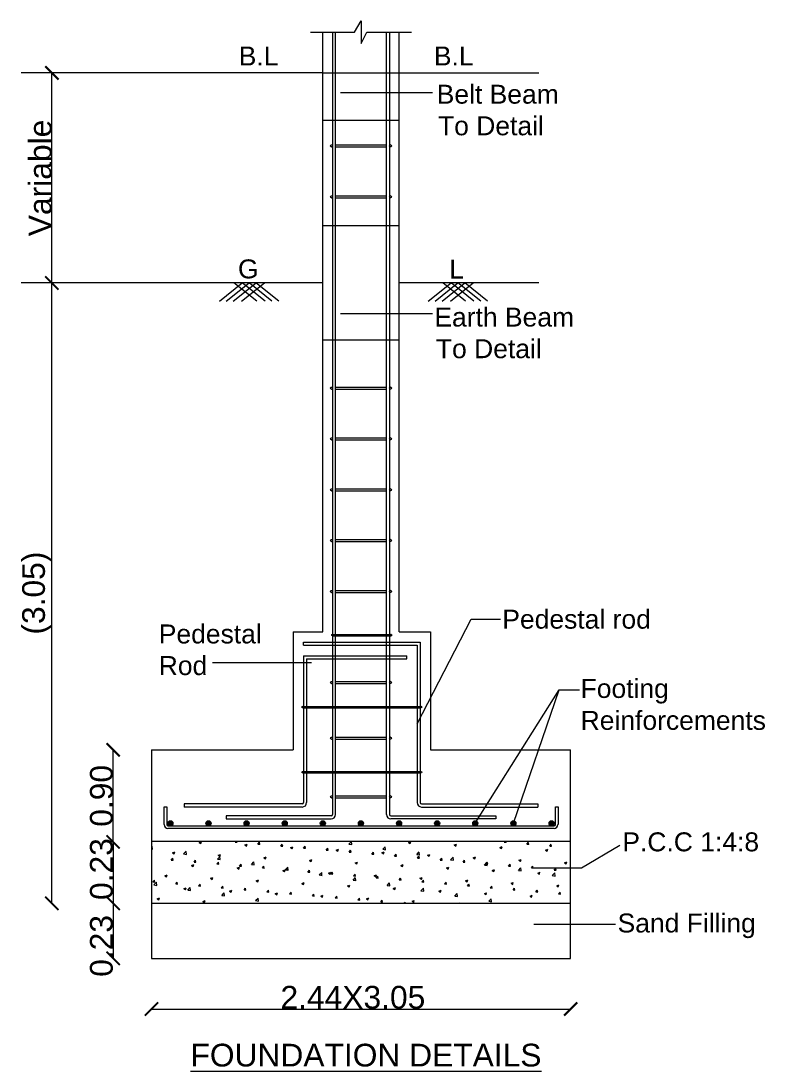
# Model space of a CAD drawing. Header units: metres. Extents: x -1560390 to -1560195, y 43232 to 43346.
# Drawn here: x -1560260.77 to -1560250.95, y 43319.57 to 43333.43 of the extents above; entities that cross this region are included whole.
import ezdxf

# ---------------------------------------------------------------- set-up
doc = ezdxf.new("R2010")
doc.units = ezdxf.units.M
doc.header["$LTSCALE"] = 750
doc.header["$MEASUREMENT"] = 0
doc.linetypes.add('HIDDENX2', pattern=[0.75, 0.5, -0.25])
doc.layers.get('0').update_dxf_attribs({"lineweight": 5})
doc.styles.get("Standard").update_dxf_attribs({"font": 'arial.ttf'})

# ---------------------------------------------------------------- blocks, each defined once
blk = doc.blocks.new('_ArchTick')
at = {"color": 0, "linetype": 'ByBlock', "const_width": 0.15}
blk.add_lwpolyline([(-0.5, -0.5), (0.5, 0.5)], dxfattribs=at)
blk = doc.blocks.new('FOUN')
h = blk.add_hatch(color=256)
edge = h.paths.add_edge_path()
edge.add_arc((2945.722, -2965.885), 0.0335, 0, 360)
h = blk.add_hatch(color=256)
edge = h.paths.add_edge_path()
edge.add_arc((2946.225, -2965.885), 0.0335, 0, 360)
h = blk.add_hatch(color=256)
edge = h.paths.add_edge_path()
edge.add_arc((2946.728, -2965.885), 0.0335, 0, 360)
h = blk.add_hatch(color=256)
edge = h.paths.add_edge_path()
edge.add_arc((2947.231, -2965.885), 0.0335, 0, 360)
h = blk.add_hatch(color=256)
edge = h.paths.add_edge_path()
edge.add_arc((2947.734, -2965.885), 0.0335, 0, 360)
h = blk.add_hatch(color=256)
edge = h.paths.add_edge_path()
edge.add_arc((2948.237, -2965.885), 0.0335, 0, 360)
h = blk.add_hatch(color=256)
edge = h.paths.add_edge_path()
edge.add_arc((2948.74, -2965.885), 0.0335, 0, 360)
h = blk.add_hatch(color=256)
edge = h.paths.add_edge_path()
edge.add_arc((2949.243, -2965.885), 0.0335, 0, 360)
h = blk.add_hatch(color=256)
edge = h.paths.add_edge_path()
edge.add_arc((2949.746, -2965.885), 0.0335, 0, 360)
h = blk.add_hatch(color=256)
edge = h.paths.add_edge_path()
edge.add_arc((2950.25, -2965.885), 0.0335, 0, 360)
h = blk.add_hatch(color=256)
edge = h.paths.add_edge_path()
edge.add_arc((2950.753, -2965.885), 0.0335, 0, 360)
for p, q in [((2948.151, -2955.447), (2948.238, -2955.299)), ((2948.238, -2955.299), (2948.238, -2955.594)), ((2947.571, -2955.447), (2948.151, -2955.447)), ((2947.735, -2963.36), (2947.735, -2955.447)), ((2948.238, -2955.594), (2948.316, -2955.447)), ((2948.316, -2955.447), (2948.904, -2955.447)), ((2948.74, -2963.36), (2948.74, -2955.447)), ((2944.158, -2958.756), (2944.158, -2955.984)), ((2947.848, -2956.935), (2947.861, -2956.935)), ((2947.901, -2956.935), (2948.574, -2956.935)), ((2948.627, -2956.935), (2948.614, -2956.935)), ((2947.848, -2956.961), (2947.861, -2956.961)), ((2947.901, -2956.961), (2948.574, -2956.961)), ((2948.627, -2956.961), (2948.614, -2956.961)), ((2947.848, -2957.605), (2947.861, -2957.605)), ((2947.848, -2957.632), (2947.861, -2957.632)), ((2947.901, -2957.605), (2948.574, -2957.605)), ((2947.901, -2957.632), (2948.574, -2957.632)), ((2948.627, -2957.605), (2948.614, -2957.605)), ((2948.627, -2957.632), (2948.614, -2957.632)), ((2944.158, -2966.941), (2944.158, -2958.756)), ((2946.37, -2958.995), (2946.671, -2958.756)), ((2946.46, -2958.995), (2946.761, -2958.756)), ((2946.551, -2958.995), (2946.852, -2958.756)), ((2946.861, -2958.995), (2946.56, -2958.756)), ((2946.661, -2958.995), (2946.962, -2958.756)), ((2946.972, -2958.995), (2946.67, -2958.756)), ((2947.062, -2958.995), (2946.761, -2958.756)), ((2947.153, -2958.995), (2946.851, -2958.756)), ((2949.126, -2958.995), (2949.427, -2958.756)), ((2949.216, -2958.995), (2949.518, -2958.756)), ((2949.307, -2958.995), (2949.608, -2958.756)), ((2949.618, -2958.995), (2949.317, -2958.756)), ((2949.418, -2958.995), (2949.719, -2958.756)), ((2949.728, -2958.995), (2949.427, -2958.756)), ((2949.819, -2958.995), (2949.518, -2958.756)), ((2949.909, -2958.995), (2949.608, -2958.756)), ((2947.848, -2960.129), (2947.861, -2960.129)), ((2947.901, -2960.129), (2948.574, -2960.129)), ((2948.627, -2960.129), (2948.614, -2960.129)), ((2947.848, -2960.156), (2947.861, -2960.156)), ((2947.901, -2960.156), (2948.574, -2960.156)), ((2948.627, -2960.156), (2948.614, -2960.156)), ((2947.848, -2960.8), (2947.861, -2960.8)), ((2947.901, -2960.8), (2948.574, -2960.8)), ((2948.627, -2960.8), (2948.614, -2960.8)), ((2947.848, -2960.827), (2947.861, -2960.827)), ((2947.901, -2960.827), (2948.574, -2960.827)), ((2948.627, -2960.827), (2948.614, -2960.827)), ((2947.848, -2961.47), (2947.861, -2961.47)), ((2947.848, -2961.497), (2947.861, -2961.497)), ((2947.901, -2961.47), (2948.574, -2961.47)), ((2947.901, -2961.497), (2948.574, -2961.497)), ((2948.627, -2961.47), (2948.614, -2961.47)), ((2948.627, -2961.497), (2948.614, -2961.497)), ((2947.848, -2962.141), (2947.861, -2962.141)), ((2947.848, -2962.168), (2947.861, -2962.168)), ((2947.901, -2962.141), (2948.574, -2962.141)), ((2947.901, -2962.168), (2948.574, -2962.168)), ((2948.627, -2962.141), (2948.614, -2962.141)), ((2948.627, -2962.168), (2948.614, -2962.168)), ((2947.848, -2962.812), (2947.861, -2962.812)), ((2947.848, -2962.839), (2947.861, -2962.839)), ((2947.901, -2962.812), (2948.574, -2962.812)), ((2947.901, -2962.839), (2948.574, -2962.839)), ((2948.627, -2962.812), (2948.614, -2962.812)), ((2948.627, -2962.839), (2948.614, -2962.839)), ((2947.584, -2963.767), (2946.277, -2963.767)), ((2947.848, -2964.013), (2947.861, -2964.013)), ((2947.848, -2964.04), (2947.861, -2964.04)), ((2947.901, -2964.013), (2948.574, -2964.013)), ((2947.901, -2964.04), (2948.574, -2964.04)), ((2948.627, -2964.013), (2948.614, -2964.013)), ((2948.627, -2964.04), (2948.614, -2964.04)), ((2947.848, -2964.748), (2947.861, -2964.748)), ((2947.848, -2964.775), (2947.861, -2964.775)), ((2947.901, -2964.748), (2948.574, -2964.748)), ((2947.901, -2964.775), (2948.574, -2964.775)), ((2948.627, -2964.748), (2948.614, -2964.748)), ((2948.627, -2964.775), (2948.614, -2964.775)), ((2944.966, -2966.131), (2944.966, -2964.916)), ((2945.473, -2964.916), (2945.473, -2967.667)), ((2945.473, -2964.916), (2947.342, -2964.916)), ((2949.155, -2964.916), (2951.005, -2964.916)), ((2951.005, -2967.667), (2951.005, -2964.916)), ((2947.848, -2965.523), (2947.861, -2965.523)), ((2947.901, -2965.523), (2948.574, -2965.523)), ((2948.627, -2965.523), (2948.614, -2965.523)), ((2947.848, -2965.55), (2947.861, -2965.55)), ((2947.901, -2965.55), (2948.574, -2965.55)), ((2948.627, -2965.55), (2948.614, -2965.55)), ((2944.966, -2966.131), (2944.966, -2966.941)), ((2945.473, -2966.12), (2951.005, -2966.12)), ((2945.473, -2966.195), (2945.482, -2966.186)), ((2945.473, -2966.224), (2945.486, -2966.226)), ((2945.486, -2966.226), (2945.482, -2966.187)), ((2946.104, -2966.138), (2946.133, -2966.127)), ((2946.104, -2966.138), (2946.125, -2966.152)), ((2946.124, -2966.153), (2946.133, -2966.127)), ((2946.578, -2966.133), (2946.589, -2966.12)), ((2946.578, -2966.133), (2946.603, -2966.135)), ((2946.603, -2966.136), (2946.6, -2966.12)), ((2946.706, -2966.171), (2946.736, -2966.16)), ((2946.706, -2966.171), (2946.727, -2966.186)), ((2946.727, -2966.186), (2946.735, -2966.161)), ((2946.878, -2966.16), (2946.899, -2966.135)), ((2946.878, -2966.16), (2946.903, -2966.162)), ((2946.903, -2966.163), (2946.898, -2966.136)), ((2947.179, -2966.186), (2947.199, -2966.162)), ((2947.179, -2966.186), (2947.204, -2966.188)), ((2947.204, -2966.189), (2947.199, -2966.163)), ((2947.309, -2966.205), (2947.338, -2966.194)), ((2947.309, -2966.205), (2947.329, -2966.219)), ((2947.329, -2966.22), (2947.338, -2966.195)), ((2947.48, -2966.212), (2947.5, -2966.188)), ((2947.48, -2966.212), (2947.505, -2966.214)), ((2947.505, -2966.215), (2947.5, -2966.189)), ((2947.78, -2966.238), (2947.801, -2966.214)), ((2947.805, -2966.241), (2947.8, -2966.215)), ((2948.078, -2966.159), (2948.111, -2966.125)), ((2948.078, -2966.159), (2948.115, -2966.164)), ((2948.115, -2966.165), (2948.111, -2966.125)), ((2948.525, -2966.228), (2948.558, -2966.194)), ((2948.563, -2966.234), (2948.558, -2966.195)), ((2948.866, -2966.137), (2948.895, -2966.126)), ((2948.866, -2966.137), (2948.887, -2966.151)), ((2948.887, -2966.152), (2948.895, -2966.126)), ((2949.468, -2966.171), (2949.498, -2966.159)), ((2949.468, -2966.171), (2949.489, -2966.185)), ((2949.489, -2966.185), (2949.498, -2966.16)), ((2950.071, -2966.204), (2950.1, -2966.193)), ((2950.071, -2966.204), (2950.092, -2966.218)), ((2950.092, -2966.219), (2950.1, -2966.194)), ((2950.128, -2966.134), (2950.139, -2966.12)), ((2950.128, -2966.134), (2950.153, -2966.136)), ((2950.153, -2966.137), (2950.15, -2966.12)), ((2950.428, -2966.16), (2950.449, -2966.136)), ((2950.428, -2966.16), (2950.454, -2966.162)), ((2950.453, -2966.163), (2950.449, -2966.137)), ((2950.673, -2966.238), (2950.703, -2966.226)), ((2950.729, -2966.186), (2950.749, -2966.162)), ((2950.729, -2966.186), (2950.754, -2966.188)), ((2950.754, -2966.189), (2950.749, -2966.163)), ((2945.734, -2966.37), (2945.754, -2966.346)), ((2945.751, -2966.273), (2945.781, -2966.262)), ((2945.751, -2966.273), (2945.772, -2966.287)), ((2945.759, -2966.373), (2945.754, -2966.346)), ((2945.772, -2966.288), (2945.781, -2966.263)), ((2945.897, -2966.289), (2945.929, -2966.255)), ((2945.897, -2966.289), (2945.934, -2966.295)), ((2945.934, -2966.296), (2945.929, -2966.256)), ((2946.344, -2966.359), (2946.377, -2966.325)), ((2946.344, -2966.359), (2946.381, -2966.365)), ((2946.354, -2966.307), (2946.383, -2966.295)), ((2946.354, -2966.307), (2946.375, -2966.321)), ((2946.375, -2966.322), (2946.383, -2966.296)), ((2946.381, -2966.365), (2946.376, -2966.325)), ((2946.956, -2966.34), (2946.986, -2966.329)), ((2946.956, -2966.34), (2946.977, -2966.354)), ((2946.977, -2966.355), (2946.986, -2966.33)), ((2947.559, -2966.374), (2947.588, -2966.363)), ((2947.58, -2966.389), (2947.588, -2966.363)), ((2947.78, -2966.238), (2947.805, -2966.241)), ((2947.911, -2966.239), (2947.94, -2966.227)), ((2947.911, -2966.239), (2947.932, -2966.253)), ((2947.932, -2966.253), (2947.94, -2966.228)), ((2948.081, -2966.265), (2948.101, -2966.241)), ((2948.081, -2966.265), (2948.106, -2966.267)), ((2948.106, -2966.268), (2948.101, -2966.241)), ((2948.382, -2966.291), (2948.402, -2966.267)), ((2948.382, -2966.291), (2948.407, -2966.293)), ((2948.407, -2966.294), (2948.402, -2966.268)), ((2948.514, -2966.272), (2948.543, -2966.261)), ((2948.514, -2966.272), (2948.534, -2966.286)), ((2948.525, -2966.228), (2948.563, -2966.234)), ((2948.534, -2966.287), (2948.543, -2966.262)), ((2948.682, -2966.317), (2948.703, -2966.293)), ((2948.682, -2966.317), (2948.708, -2966.32)), ((2948.707, -2966.32), (2948.703, -2966.294)), ((2948.973, -2966.297), (2949.006, -2966.263)), ((2948.973, -2966.297), (2949.01, -2966.303)), ((2948.983, -2966.344), (2949.003, -2966.32)), ((2948.983, -2966.344), (2949.008, -2966.346)), ((2949.008, -2966.347), (2949.003, -2966.32)), ((2949.01, -2966.304), (2949.005, -2966.264)), ((2949.116, -2966.306), (2949.145, -2966.295)), ((2949.116, -2966.306), (2949.137, -2966.32)), ((2949.137, -2966.321), (2949.145, -2966.295)), ((2949.284, -2966.37), (2949.304, -2966.346)), ((2949.309, -2966.373), (2949.304, -2966.347)), ((2949.42, -2966.367), (2949.453, -2966.333)), ((2949.457, -2966.373), (2949.453, -2966.333)), ((2949.719, -2966.339), (2949.748, -2966.328)), ((2949.719, -2966.339), (2949.739, -2966.353)), ((2949.739, -2966.354), (2949.748, -2966.329)), ((2950.321, -2966.373), (2950.35, -2966.362)), ((2950.342, -2966.388), (2950.35, -2966.362)), ((2950.673, -2966.238), (2950.694, -2966.252)), ((2950.694, -2966.253), (2950.702, -2966.227)), ((2945.734, -2966.37), (2945.759, -2966.372)), ((2946.002, -2966.442), (2946.031, -2966.431)), ((2946.002, -2966.442), (2946.023, -2966.456)), ((2946.022, -2966.457), (2946.031, -2966.431)), ((2946.034, -2966.396), (2946.055, -2966.372)), ((2946.034, -2966.396), (2946.059, -2966.398)), ((2946.059, -2966.399), (2946.055, -2966.373)), ((2946.335, -2966.422), (2946.355, -2966.398)), ((2946.335, -2966.422), (2946.36, -2966.424)), ((2946.36, -2966.425), (2946.355, -2966.399)), ((2946.604, -2966.475), (2946.634, -2966.464)), ((2946.604, -2966.475), (2946.625, -2966.49)), ((2946.625, -2966.49), (2946.633, -2966.465)), ((2946.636, -2966.449), (2946.656, -2966.425)), ((2946.636, -2966.449), (2946.661, -2966.451)), ((2946.661, -2966.452), (2946.656, -2966.425)), ((2946.791, -2966.428), (2946.824, -2966.394)), ((2946.791, -2966.428), (2946.829, -2966.434)), ((2946.829, -2966.435), (2946.824, -2966.395)), ((2946.937, -2966.475), (2946.957, -2966.451)), ((2946.937, -2966.475), (2946.962, -2966.477)), ((2946.961, -2966.478), (2946.957, -2966.452)), ((2947.207, -2966.509), (2947.236, -2966.498)), ((2947.227, -2966.524), (2947.236, -2966.499)), ((2947.237, -2966.501), (2947.257, -2966.477)), ((2947.237, -2966.501), (2947.262, -2966.503)), ((2947.239, -2966.498), (2947.271, -2966.464)), ((2947.239, -2966.498), (2947.276, -2966.503)), ((2947.262, -2966.504), (2947.257, -2966.478)), ((2947.276, -2966.504), (2947.271, -2966.464)), ((2947.538, -2966.528), (2947.558, -2966.503)), ((2947.559, -2966.374), (2947.58, -2966.388)), ((2948.161, -2966.407), (2948.191, -2966.396)), ((2948.161, -2966.407), (2948.182, -2966.421)), ((2948.182, -2966.422), (2948.191, -2966.397)), ((2948.764, -2966.441), (2948.793, -2966.43)), ((2948.764, -2966.441), (2948.785, -2966.455)), ((2948.785, -2966.456), (2948.793, -2966.43)), ((2949.284, -2966.37), (2949.309, -2966.372)), ((2949.366, -2966.475), (2949.396, -2966.463)), ((2949.366, -2966.475), (2949.387, -2966.489)), ((2949.387, -2966.489), (2949.396, -2966.464)), ((2949.42, -2966.367), (2949.458, -2966.373)), ((2949.585, -2966.396), (2949.605, -2966.372)), ((2949.585, -2966.396), (2949.61, -2966.399)), ((2949.609, -2966.399), (2949.605, -2966.373)), ((2949.868, -2966.436), (2949.9, -2966.402)), ((2949.868, -2966.436), (2949.905, -2966.442)), ((2949.885, -2966.423), (2949.905, -2966.399)), ((2949.885, -2966.423), (2949.91, -2966.425)), ((2949.905, -2966.443), (2949.9, -2966.403)), ((2949.91, -2966.426), (2949.905, -2966.399)), ((2949.969, -2966.508), (2949.998, -2966.497)), ((2949.99, -2966.523), (2949.998, -2966.498)), ((2950.186, -2966.449), (2950.206, -2966.425)), ((2950.186, -2966.449), (2950.211, -2966.451)), ((2950.211, -2966.452), (2950.206, -2966.426)), ((2950.315, -2966.506), (2950.348, -2966.471)), ((2950.321, -2966.373), (2950.342, -2966.387)), ((2950.352, -2966.512), (2950.348, -2966.472)), ((2950.487, -2966.475), (2950.507, -2966.451)), ((2950.487, -2966.475), (2950.512, -2966.477)), ((2950.512, -2966.478), (2950.507, -2966.452)), ((2950.787, -2966.502), (2950.808, -2966.477)), ((2950.787, -2966.502), (2950.812, -2966.504)), ((2950.812, -2966.505), (2950.807, -2966.478)), ((2950.924, -2966.406), (2950.953, -2966.395)), ((2950.924, -2966.406), (2950.944, -2966.421)), ((2950.944, -2966.421), (2950.953, -2966.396)), ((2945.491, -2966.659), (2945.511, -2966.635)), ((2945.516, -2966.662), (2945.511, -2966.635)), ((2945.649, -2966.577), (2945.679, -2966.566)), ((2945.649, -2966.577), (2945.67, -2966.591)), ((2945.67, -2966.592), (2945.679, -2966.567)), ((2946.252, -2966.611), (2946.281, -2966.599)), ((2946.252, -2966.611), (2946.273, -2966.625)), ((2946.273, -2966.626), (2946.281, -2966.6)), ((2946.854, -2966.644), (2946.884, -2966.633)), ((2946.875, -2966.659), (2946.884, -2966.634)), ((2947.207, -2966.509), (2947.227, -2966.523)), ((2947.538, -2966.528), (2947.563, -2966.53)), ((2947.563, -2966.53), (2947.558, -2966.504)), ((2947.686, -2966.567), (2947.719, -2966.533)), ((2947.686, -2966.567), (2947.724, -2966.573)), ((2947.723, -2966.573), (2947.719, -2966.534)), ((2947.809, -2966.543), (2947.838, -2966.531)), ((2947.809, -2966.543), (2947.83, -2966.557)), ((2947.83, -2966.557), (2947.838, -2966.532)), ((2947.839, -2966.554), (2947.859, -2966.53)), ((2947.839, -2966.554), (2947.864, -2966.556)), ((2947.864, -2966.557), (2947.859, -2966.531)), ((2948.134, -2966.636), (2948.166, -2966.602)), ((2948.134, -2966.636), (2948.171, -2966.642)), ((2948.139, -2966.58), (2948.159, -2966.556)), ((2948.139, -2966.58), (2948.164, -2966.582)), ((2948.164, -2966.583), (2948.159, -2966.557)), ((2948.171, -2966.643), (2948.166, -2966.603)), ((2948.412, -2966.576), (2948.441, -2966.565)), ((2948.412, -2966.576), (2948.432, -2966.59)), ((2948.432, -2966.591), (2948.441, -2966.566)), ((2948.44, -2966.606), (2948.46, -2966.582)), ((2948.44, -2966.606), (2948.465, -2966.609)), ((2948.465, -2966.609), (2948.46, -2966.583)), ((2948.741, -2966.633), (2948.761, -2966.609)), ((2948.741, -2966.633), (2948.766, -2966.635)), ((2948.766, -2966.636), (2948.761, -2966.609)), ((2949.014, -2966.61), (2949.043, -2966.599)), ((2949.014, -2966.61), (2949.035, -2966.624)), ((2949.035, -2966.625), (2949.043, -2966.599)), ((2949.041, -2966.659), (2949.062, -2966.635)), ((2949.066, -2966.662), (2949.061, -2966.636)), ((2949.617, -2966.643), (2949.646, -2966.632)), ((2949.637, -2966.658), (2949.646, -2966.633)), ((2949.969, -2966.508), (2949.99, -2966.522)), ((2950.315, -2966.506), (2950.352, -2966.511)), ((2950.571, -2966.542), (2950.601, -2966.53)), ((2950.571, -2966.542), (2950.592, -2966.556)), ((2950.592, -2966.557), (2950.6, -2966.531)), ((2950.763, -2966.575), (2950.795, -2966.541)), ((2950.763, -2966.575), (2950.8, -2966.581)), ((2950.8, -2966.581), (2950.795, -2966.541)), ((2945.491, -2966.659), (2945.516, -2966.661)), ((2945.505, -2966.698), (2945.537, -2966.664)), ((2945.505, -2966.698), (2945.542, -2966.704)), ((2945.542, -2966.704), (2945.537, -2966.664)), ((2945.792, -2966.685), (2945.812, -2966.661)), ((2945.792, -2966.685), (2945.817, -2966.687)), ((2945.817, -2966.688), (2945.812, -2966.662)), ((2945.9, -2966.746), (2945.929, -2966.735)), ((2945.9, -2966.746), (2945.921, -2966.76)), ((2945.92, -2966.761), (2945.929, -2966.735)), ((2945.952, -2966.767), (2945.985, -2966.733)), ((2945.952, -2966.767), (2945.989, -2966.773)), ((2945.989, -2966.774), (2945.985, -2966.734)), ((2946.093, -2966.711), (2946.113, -2966.687)), ((2946.093, -2966.711), (2946.118, -2966.714)), ((2946.118, -2966.714), (2946.113, -2966.688)), ((2946.393, -2966.738), (2946.413, -2966.714)), ((2946.393, -2966.738), (2946.418, -2966.74)), ((2946.418, -2966.741), (2946.413, -2966.714)), ((2946.502, -2966.779), (2946.532, -2966.768)), ((2946.502, -2966.779), (2946.523, -2966.794)), ((2946.523, -2966.794), (2946.531, -2966.769)), ((2946.694, -2966.764), (2946.714, -2966.74)), ((2946.694, -2966.764), (2946.719, -2966.766)), ((2946.719, -2966.767), (2946.714, -2966.741)), ((2946.854, -2966.644), (2946.875, -2966.658)), ((2946.995, -2966.79), (2947.015, -2966.766)), ((2947.02, -2966.793), (2947.015, -2966.767)), ((2947.457, -2966.678), (2947.486, -2966.667)), ((2947.457, -2966.678), (2947.478, -2966.692)), ((2947.478, -2966.693), (2947.486, -2966.667)), ((2948.059, -2966.711), (2948.089, -2966.7)), ((2948.059, -2966.711), (2948.08, -2966.725)), ((2948.08, -2966.726), (2948.089, -2966.701)), ((2948.581, -2966.706), (2948.614, -2966.672)), ((2948.581, -2966.706), (2948.618, -2966.712)), ((2948.618, -2966.712), (2948.614, -2966.672)), ((2948.662, -2966.745), (2948.691, -2966.734)), ((2948.662, -2966.745), (2948.683, -2966.759)), ((2948.683, -2966.76), (2948.691, -2966.734)), ((2949.028, -2966.775), (2949.061, -2966.741)), ((2949.028, -2966.775), (2949.066, -2966.781)), ((2949.041, -2966.659), (2949.066, -2966.661)), ((2949.066, -2966.782), (2949.061, -2966.742)), ((2949.264, -2966.779), (2949.294, -2966.767)), ((2949.264, -2966.779), (2949.285, -2966.793)), ((2949.285, -2966.793), (2949.294, -2966.768)), ((2949.342, -2966.685), (2949.362, -2966.661)), ((2949.342, -2966.685), (2949.367, -2966.688)), ((2949.367, -2966.688), (2949.362, -2966.662)), ((2949.617, -2966.643), (2949.637, -2966.657)), ((2949.643, -2966.712), (2949.663, -2966.688)), ((2949.643, -2966.712), (2949.668, -2966.714)), ((2949.668, -2966.715), (2949.663, -2966.688)), ((2949.943, -2966.738), (2949.964, -2966.714)), ((2949.943, -2966.738), (2949.968, -2966.74)), ((2949.968, -2966.741), (2949.964, -2966.715)), ((2950.219, -2966.677), (2950.248, -2966.666)), ((2950.219, -2966.677), (2950.24, -2966.691)), ((2950.24, -2966.692), (2950.248, -2966.666)), ((2950.244, -2966.764), (2950.264, -2966.74)), ((2950.244, -2966.764), (2950.269, -2966.766)), ((2950.269, -2966.767), (2950.264, -2966.741)), ((2950.545, -2966.791), (2950.565, -2966.767)), ((2950.57, -2966.794), (2950.565, -2966.767)), ((2950.822, -2966.71), (2950.851, -2966.699)), ((2950.822, -2966.71), (2950.842, -2966.725)), ((2950.842, -2966.725), (2950.851, -2966.7)), ((2945.547, -2966.881), (2945.577, -2966.87)), ((2945.547, -2966.881), (2945.568, -2966.895)), ((2945.568, -2966.896), (2945.577, -2966.871)), ((2946.15, -2966.915), (2946.179, -2966.903)), ((2946.15, -2966.915), (2946.171, -2966.929)), ((2946.171, -2966.93), (2946.179, -2966.904)), ((2946.4, -2966.837), (2946.432, -2966.803)), ((2946.4, -2966.837), (2946.437, -2966.842)), ((2946.437, -2966.843), (2946.432, -2966.803)), ((2946.847, -2966.906), (2946.88, -2966.872)), ((2946.847, -2966.906), (2946.884, -2966.912)), ((2946.884, -2966.912), (2946.879, -2966.873)), ((2946.995, -2966.79), (2947.02, -2966.792)), ((2947.105, -2966.813), (2947.134, -2966.802)), ((2947.105, -2966.813), (2947.125, -2966.827)), ((2947.125, -2966.828), (2947.134, -2966.803)), ((2947.295, -2966.817), (2947.316, -2966.792)), ((2947.295, -2966.817), (2947.32, -2966.819)), ((2947.32, -2966.82), (2947.315, -2966.793)), ((2947.596, -2966.843), (2947.616, -2966.819)), ((2947.596, -2966.843), (2947.621, -2966.845)), ((2947.621, -2966.846), (2947.616, -2966.82)), ((2947.707, -2966.847), (2947.736, -2966.835)), ((2947.707, -2966.847), (2947.728, -2966.861)), ((2947.728, -2966.861), (2947.736, -2966.836)), ((2947.897, -2966.869), (2947.917, -2966.845)), ((2947.897, -2966.869), (2947.922, -2966.871)), ((2947.922, -2966.872), (2947.917, -2966.846)), ((2948.197, -2966.895), (2948.218, -2966.871)), ((2948.197, -2966.895), (2948.222, -2966.898)), ((2948.222, -2966.898), (2948.218, -2966.872)), ((2948.31, -2966.88), (2948.339, -2966.869)), ((2948.31, -2966.88), (2948.33, -2966.894)), ((2948.33, -2966.895), (2948.339, -2966.87)), ((2948.498, -2966.922), (2948.518, -2966.898)), ((2948.523, -2966.925), (2948.518, -2966.898)), ((2948.912, -2966.914), (2948.941, -2966.903)), ((2948.912, -2966.914), (2948.933, -2966.928)), ((2948.933, -2966.929), (2948.941, -2966.903)), ((2949.476, -2966.845), (2949.509, -2966.81)), ((2949.476, -2966.845), (2949.513, -2966.85)), ((2949.513, -2966.851), (2949.508, -2966.811)), ((2949.867, -2966.812), (2949.896, -2966.801)), ((2949.867, -2966.812), (2949.888, -2966.826)), ((2949.888, -2966.827), (2949.896, -2966.802)), ((2949.923, -2966.914), (2949.956, -2966.88)), ((2949.923, -2966.914), (2949.961, -2966.92)), ((2949.96, -2966.92), (2949.956, -2966.88)), ((2950.469, -2966.846), (2950.499, -2966.834)), ((2950.469, -2966.846), (2950.49, -2966.86)), ((2950.49, -2966.861), (2950.498, -2966.835)), ((2950.545, -2966.791), (2950.57, -2966.793)), ((2950.846, -2966.817), (2950.866, -2966.793)), ((2950.846, -2966.817), (2950.871, -2966.819)), ((2950.87, -2966.82), (2950.866, -2966.794)), ((2944.966, -2966.941), (2944.966, -2967.667)), ((2945.473, -2966.941), (2951.005, -2966.941)), ((2946.772, -2966.941), (2946.782, -2966.937)), ((2946.781, -2966.941), (2946.782, -2966.938)), ((2948.498, -2966.922), (2948.523, -2966.924)), ((2948.805, -2966.941), (2948.819, -2966.924)), ((2948.822, -2966.941), (2948.819, -2966.925)), ((2949.532, -2966.941), (2949.544, -2966.936)), ((2949.542, -2966.941), (2949.544, -2966.937)), ((2945.473, -2967.667), (2951.005, -2967.667)), ((2945.472, -2968.336), (2951.005, -2968.336))]:
    blk.add_line(p, q)
at = {"lineweight": 0}
for p, q in [((2947.861, -2955.447), (2947.861, -2965.771)), ((2947.901, -2965.771), (2947.901, -2955.447)), ((2948.574, -2965.771), (2948.574, -2955.447)), ((2948.614, -2955.447), (2948.614, -2965.771)), ((2945.639, -2965.902), (2945.639, -2965.667)), ((2945.639, -2965.667), (2945.673, -2965.667)), ((2945.673, -2965.667), (2945.673, -2965.902)), ((2950.804, -2965.902), (2950.804, -2965.667)), ((2950.804, -2965.667), (2950.838, -2965.667)), ((2950.838, -2965.667), (2950.838, -2965.902)), ((2947.844, -2965.788), (2946.459, -2965.788)), ((2946.459, -2965.788), (2946.459, -2965.828)), ((2948.631, -2965.788), (2950.016, -2965.788)), ((2950.016, -2965.788), (2950.016, -2965.828)), ((2945.69, -2965.919), (2950.787, -2965.919)), ((2946.459, -2965.828), (2947.844, -2965.828)), ((2950.016, -2965.828), (2948.631, -2965.828)), ((2950.787, -2965.953), (2945.69, -2965.953))]:
    blk.add_line(p, q, dxfattribs=at)
at = {"linetype": 'HIDDENX2'}
for p, q in [((2947.735, -2955.984), (2943.752, -2955.984)), ((2947.735, -2955.984), (2948.74, -2955.984)), ((2948.74, -2955.984), (2950.586, -2955.984)), ((2948.74, -2956.613), (2947.735, -2956.613)), ((2948.74, -2958.001), (2947.735, -2958.001)), ((2947.735, -2958.756), (2943.752, -2958.756)), ((2950.586, -2958.756), (2948.74, -2958.756)), ((2948.74, -2959.51), (2947.735, -2959.51))]:
    blk.add_line(p, q, dxfattribs=at)
at = {"linetype": 'Continuous'}
for p, q in [((2947.342, -2963.36), (2947.342, -2964.916)), ((2947.342, -2963.36), (2947.735, -2963.36)), ((2947.862, -2963.392), (2948.635, -2963.392)), ((2947.862, -2963.412), (2948.635, -2963.412)), ((2948.74, -2963.36), (2949.155, -2963.36)), ((2949.155, -2963.36), (2949.155, -2964.916)), ((2947.479, -2963.496), (2949.019, -2963.496)), ((2947.479, -2963.537), (2947.479, -2963.496)), ((2947.479, -2963.537), (2948.978, -2963.537)), ((2948.978, -2963.537), (2948.978, -2965.612)), ((2949.019, -2963.496), (2949.019, -2965.612)), ((2947.479, -2963.674), (2947.479, -2965.612)), ((2947.479, -2963.674), (2948.841, -2963.674)), ((2947.52, -2963.715), (2947.52, -2965.612)), ((2947.52, -2963.715), (2948.841, -2963.715)), ((2948.841, -2963.715), (2948.841, -2963.674)), ((2947.469, -2964.342), (2949.029, -2964.342)), ((2947.469, -2964.363), (2949.029, -2964.363)), ((2947.469, -2965.2), (2949.029, -2965.2)), ((2947.469, -2965.221), (2949.029, -2965.221)), ((2947.462, -2965.63), (2945.903, -2965.63)), ((2945.903, -2965.63), (2945.903, -2965.671)), ((2947.462, -2965.671), (2945.903, -2965.671)), ((2949.036, -2965.63), (2950.572, -2965.63)), ((2949.036, -2965.671), (2950.572, -2965.671)), ((2950.572, -2965.63), (2950.572, -2965.671))]:
    blk.add_line(p, q, dxfattribs=at)
for points in [[(2947.966, -2956.241), (2949.181, -2956.241)], [(2947.966, -2959.158), (2949.181, -2959.158)], [(2948.978, -2964.575), (2949.691, -2963.191), (2950.078, -2963.191)], [(2949.746, -2965.885), (2950.853, -2964.123)], [(2950.25, -2965.885), (2950.853, -2964.123), (2951.122, -2964.123)], [(2950.517, -2966.475), (2951.149, -2966.475), (2951.655, -2966.172)], [(2950.517, -2967.215), (2951.517, -2967.215), (2951.597, -2967.215)]]:
    blk.add_lwpolyline(points)
for centre, radius in [((2947.848, -2956.948), 0.0134), ((2948.627, -2956.948), 0.0134), ((2947.848, -2957.619), 0.0134), ((2948.627, -2957.619), 0.0134), ((2947.848, -2960.142), 0.0134), ((2948.627, -2960.142), 0.0134), ((2947.848, -2960.813), 0.0134), ((2948.627, -2960.813), 0.0134), ((2947.848, -2961.484), 0.0134), ((2948.627, -2961.484), 0.0134), ((2947.848, -2962.155), 0.0134), ((2948.627, -2962.155), 0.0134), ((2947.848, -2962.825), 0.0134), ((2948.627, -2962.825), 0.0134), ((2947.848, -2964.027), 0.0134), ((2948.627, -2964.027), 0.0134), ((2947.848, -2964.762), 0.0134), ((2948.627, -2964.762), 0.0134), ((2947.848, -2965.536), 0.0134), ((2948.627, -2965.536), 0.0134), ((2945.722, -2965.885), 0.0335), ((2946.225, -2965.885), 0.0335), ((2946.728, -2965.885), 0.0335), ((2947.231, -2965.885), 0.0335), ((2947.734, -2965.885), 0.0335), ((2948.237, -2965.885), 0.0335), ((2948.74, -2965.885), 0.0335), ((2949.243, -2965.885), 0.0335), ((2949.746, -2965.885), 0.0335), ((2950.25, -2965.885), 0.0335), ((2950.753, -2965.885), 0.0335)]:
    blk.add_circle(centre, radius)
for centre in [(2947.862, -2963.402), (2948.635, -2963.402), (2947.469, -2964.352), (2949.029, -2964.352), (2947.469, -2965.211), (2949.029, -2965.211)]:
    blk.add_circle(centre, 0.0103, dxfattribs=at)
for centre, radius, start, end in [((2947.462, -2965.612), 0.0171, 270, 0), ((2947.462, -2965.612), 0.0582, 270, 0), ((2949.036, -2965.612), 0.0582, 180, 270), ((2949.036, -2965.612), 0.0171, 180, 270)]:
    blk.add_arc(centre, radius, start, end, dxfattribs=at)
at = {"lineweight": 0}
for centre, radius, start, end in [((2947.844, -2965.771), 0.0168, 270, 0), ((2947.844, -2965.771), 0.057, 270, 0), ((2948.631, -2965.771), 0.057, 180, 270), ((2948.631, -2965.771), 0.0168, 180, 270), ((2945.69, -2965.902), 0.0503, 180, 270), ((2945.69, -2965.902), 0.0168, 180, 270), ((2950.787, -2965.902), 0.0168, 270, 360), ((2950.787, -2965.902), 0.0503, 270, 0)]:
    blk.add_arc(centre, radius, start, end, dxfattribs=at)
for p, xscale, yscale, zscale, rotation in [((2944.158, -2955.984), 0.1749999999999972, 0.1749999999999972, 0.1749999999999972, 90), ((2944.158, -2958.756), 0.1749999999999972, 0.1749999999999972, 0.1749999999999972, 270), ((2944.158, -2958.756), 0.1749999999999972, 0.1749999999999972, 0.1749999999999972, 90), ((2944.966, -2964.916), 0.1749999999999972, 0.1749999999999972, 0.1749999999999972, 90), ((2944.966, -2966.131), 0.1749999999999972, 0.1749999999999972, 0.1749999999999972, 90), ((2944.966, -2966.131), 0.1749999999999972, 0.1749999999999972, 0.1749999999999972, 270), ((2944.158, -2966.941), 0.1749999999999972, 0.1749999999999972, 0.1749999999999972, 270), ((2944.966, -2966.941), 0.1749999999999972, 0.1749999999999972, 0.1749999999999972, 90), ((2944.966, -2966.941), 0.1749999999999972, 0.1749999999999972, 0.1749999999999972, 270), ((2944.966, -2967.667), 0.1749999999999972, 0.1749999999999972, 0.1749999999999972, 270), ((2945.472, -2968.336), 0.1749999999999545, 0.1749999999999545, 0.1749999999999545, 180)]:
    blk.add_blockref('_ArchTick', p, dxfattribs=dict(xscale=xscale, yscale=yscale, zscale=zscale, rotation=rotation))
at = {"xscale": 0.1749999999999545, "yscale": 0.1749999999999545, "zscale": 0.1749999999999545}
blk.add_blockref('_ArchTick', (2951.005, -2968.336), dxfattribs=at)
at = {"lineweight": -2}
for s, height, p in [('B.L', 0.25, (2946.624, -2955.886)), ('B.L', 0.25, (2949.2, -2955.886)), ('Belt Beam', 0.25, (2949.237, -2956.39)), ('To Detail', 0.25, (2949.254, -2956.807)), ('G', 0.25, (2946.614, -2958.695)), ('L', 0.25, (2949.403, -2958.698)), ('Earth Beam', 0.25, (2949.206, -2959.331)), ('To Detail', 0.25, (2949.226, -2959.748)), ('Pedestal rod', 0.24997, (2950.103, -2963.317)), ('Pedestal', 0.25, (2945.569, -2963.512)), ('Rod', 0.25, (2945.568, -2963.929)), ('Footing', 0.25, (2951.136, -2964.231)), ('Reinforcements', 0.24997, (2951.137, -2964.652)), ('P.C.C 1:4:8', 0.24997, (2951.687, -2966.255)), ('Sand Filling', 0.24997, (2951.624, -2967.326)), ('%%UFOUNDATION DETAILS', 0.3, (2945.987, -2969.094))]:
    blk.add_text(s, height=height, dxfattribs=at).set_placement(p)
at = {"char_height": 0.3, "attachment_point": 5, "rotation": 90}
for s, insert in [('Variable', (2944.005, -2957.37)), ('\\P(3.05)', (2943.711, -2962.848)), ('0.90', (2944.813, -2965.523)), ('0.23', (2944.813, -2966.489)), ('0.23', (2944.813, -2967.503))]:
    blk.add_mtext(s, dxfattribs=dict(at, insert=insert))
at = {"insert": (2948.131, -2968.183), "char_height": 0.3, "attachment_point": 5}
blk.add_mtext('2.44X3.05', dxfattribs=at)

msp = doc.modelspace()

# ---------------------------------------------------------------- block references
msp.add_blockref('FOUN', (-1563204.51973, 46288.72826))

doc.saveas('drawing.dxf')
